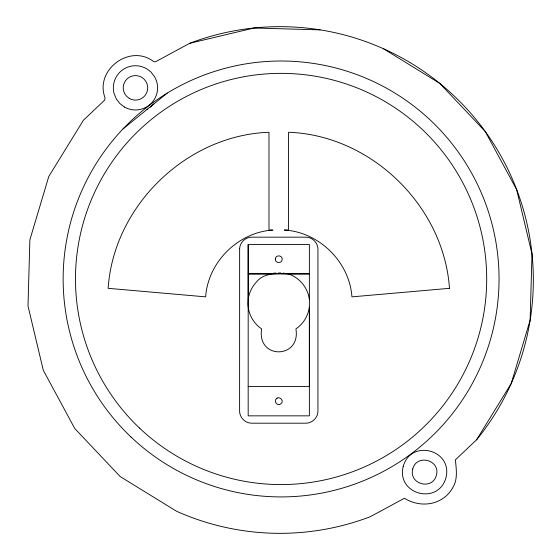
<?xml version="1.0" encoding="UTF-8"?>
<svg xmlns="http://www.w3.org/2000/svg" width="560" height="560" viewBox="0 0 560 560"><rect width="100%" height="100%" fill="white"/><g stroke="black" fill="none" stroke-linecap="round" stroke-linejoin="round"><path stroke-width="0.42" stroke-dasharray="2.8 2.1" d="M273.329 273.007L280.714 272.475L284.221 273.007"/><path stroke-width="0.84" d="M248.178 244.51L248.178 415.849L309.372 415.849L309.372 244.51L248.178 244.51L248.178 299.39C246.68 310.744 252.119 322.553 261.639 328.881C256.571 359.618 301.042 359.324 295.911 328.881C303.261 324.002 308.189 315.854 309.372 307.132L309.372 386.477L248.178 386.477M248.178 299.376C249.067 292.964 251.923 286.916 256.291 282.142C264.103 272.405 276.969 273.567 288.169 273.882C299.39 277.431 307.888 287.714 309.372 299.376M320.152 29.869L254.044 28L189.707 43.302L155.638 61.712L153.832 61.712C130.186 43.211 94.311 69.93 105.07 97.902L104.643 100.135L83.454 120.162L48.783 176.477L29.869 239.848L28 305.956L43.302 370.293L74.739 428.477L120.162 476.546L176.477 511.217A253.33 253.33 0 0 0 370.293 516.698L404.418 498.26C420.707 508.403 442.4 505.295 452.473 488.201C458.101 479.451 456.239 469.378 455.406 459.816L476.546 439.838L511.217 383.523L530.131 320.152L532 254.044L516.698 189.707L485.261 131.523L439.838 83.454L383.523 48.783M153.818 103.971L150.297 107.191M276.591 398.524C272.951 401.275 277.935 406.931 281.12 403.662C284.718 400.596 279.055 395.864 276.759 398.391M123.039 128.884L167.265 93.086M276.71 398.433L277.123 398.16M147.084 109.424L147.756 109.144M270.963 273.532L269.248 273.924L248.178 273.882L309.372 273.882L288.26 273.91L290.129 274.575M272.377 230.097C237.839 232.491 207.977 262.297 205.646 296.856L108.143 288.323C113.624 205.912 186.424 135.212 268.982 132.272L268.982 230.069L272.993 230.069M286.587 273.532L288.309 273.924M189.707 43.302A253.33 253.33 0 0 1 476.546 439.838M239.638 248.633L239.61 410.956C239.449 417.494 245.308 423.353 251.853 423.192L305.704 423.192C312.242 423.353 318.101 417.494 317.94 410.956L317.94 249.403C318.101 242.865 312.242 237.006 305.704 237.167L251.853 237.167C245.588 237.027 239.89 242.375 239.638 248.633M275.359 258.979C274.869 263.375 282.128 263.837 282.198 259.406C282.681 255.01 275.422 254.555 275.359 258.979M403.228 466.375C396.081 494.361 438.144 505.631 445.949 477.82C453.096 449.834 411.033 438.564 403.228 466.375M412.762 468.93C408.492 484.239 432.453 490.658 436.408 475.265C440.678 459.963 416.717 453.544 412.762 468.93M449.47 288.323L351.932 296.856C349.531 262.024 319.207 231.973 284.319 230.069L288.568 230.069L288.568 132.258C371.168 135.233 443.849 205.912 449.47 288.323M129.346 98.455L126.812 96.509L124.866 93.975L123.641 91.021A12.236 12.236 0 0 1 144.116 79.198L146.062 81.732A12.236 12.236 0 0 1 129.346 98.455M124.404 107.009L119.826 103.495L116.312 98.91L114.1 93.576A22.113 22.113 0 0 1 151.102 72.219L154.616 76.797A22.113 22.113 0 0 1 124.404 107.009M131.012 437.017A217.959 217.959 0 0 0 493.01 329.91A217.959 217.959 0 0 0 219.254 69.965A217.959 217.959 0 0 0 131.012 437.017M139.51 428.064A205.611 205.611 0 0 0 481.005 327.026A205.611 205.611 0 0 0 222.754 81.802A205.611 205.611 0 0 0 139.51 428.064"/></g></svg>
